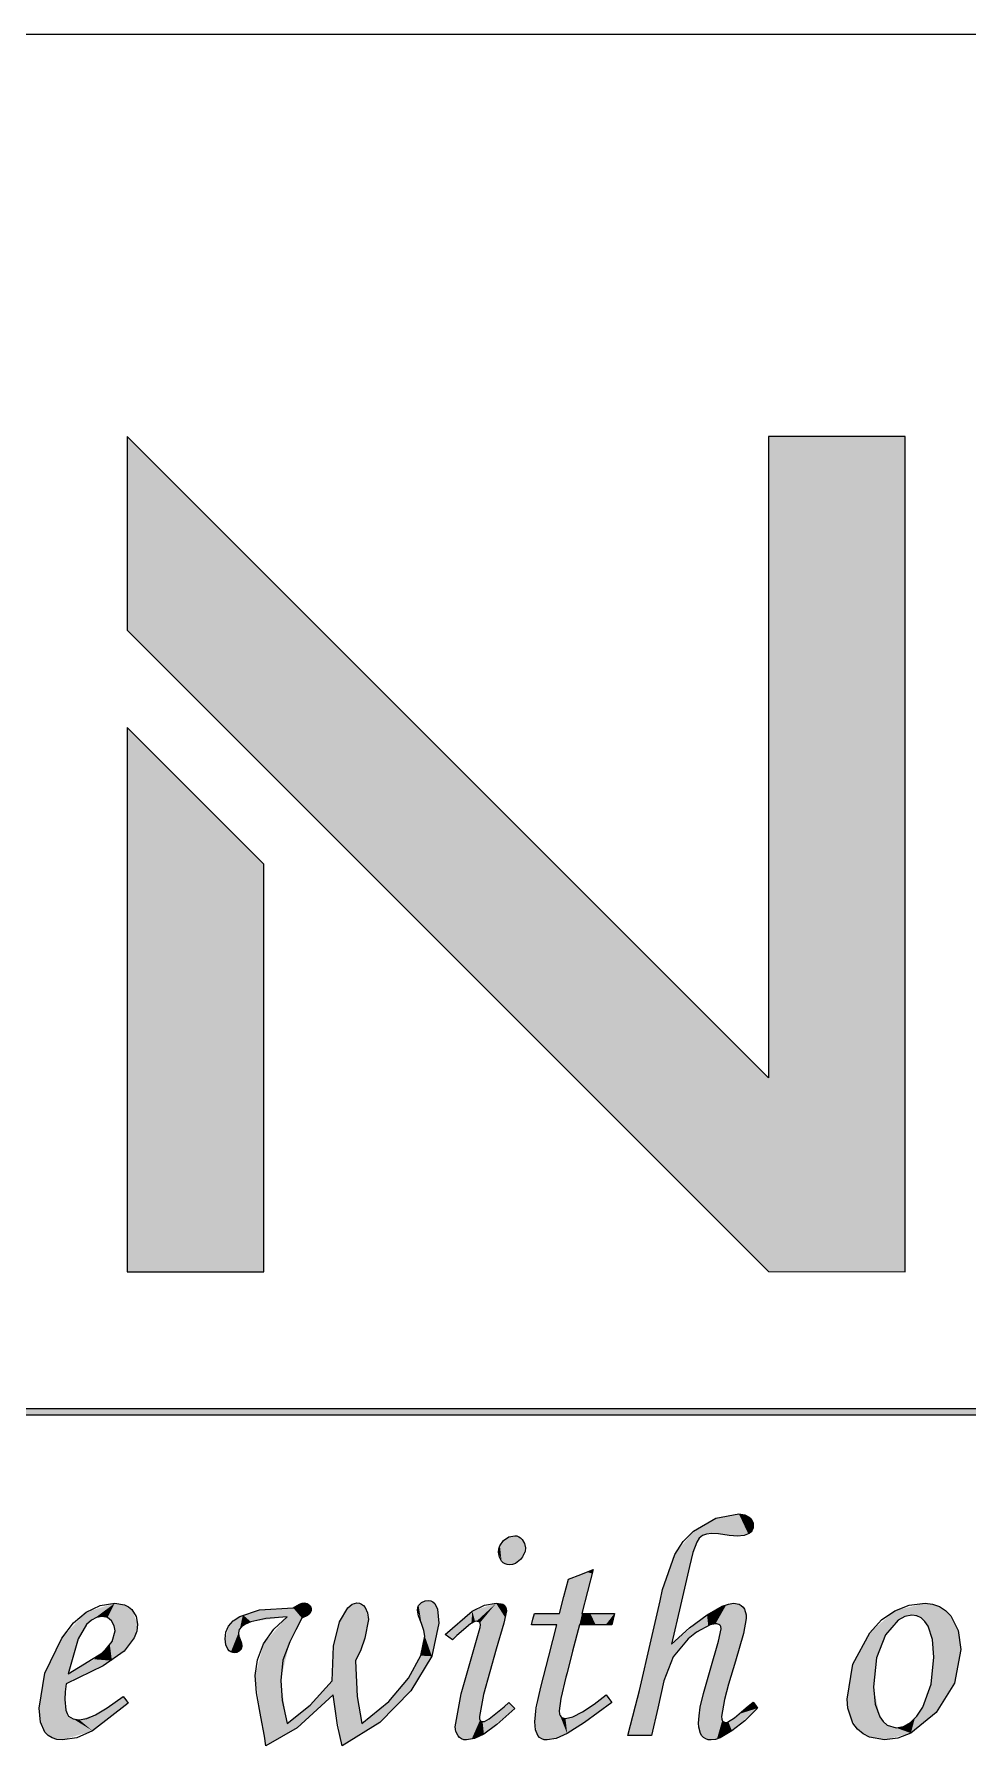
# Model space of a CAD drawing. Extents: x -225 to 67554, y -20826 to 613.
# Drawn here: x 140.25 to 145.71, y 8.99 to 19 of the extents above; entities that cross this region are included whole.
import ezdxf

# ---------------------------------------------------------------- set-up
doc = ezdxf.new("R2010")
doc.units = 0
doc.layers.get('0').update_dxf_attribs({"lineweight": 13})

msp = doc.modelspace()

# ---------------------------------------------------------------- linework, layer by layer
at = {"color": 7, "lineweight": 13}
msp.add_line((25, 19), (205, 19), dxfattribs=at)
at = {"color": 7, "lineweight": 13, "ltscale": 0.132612}
for p, q in [((144.544, 12.8977), (140.7927, 16.648)), ((140.7927, 15.516), (144.5433, 11.7649))]:
    msp.add_line(p, q, dxfattribs=at)
at = {"color": 7, "lineweight": 13, "ltscale": 0.028301}
msp.add_line((140.7927, 16.648), (140.7927, 15.516), dxfattribs=at)
at = {"color": 7, "lineweight": 13, "ltscale": 0.019986}
msp.add_line((145.3434, 16.648), (144.544, 16.648), dxfattribs=at)
at = {"color": 7, "lineweight": 13, "ltscale": 0.093758}
msp.add_line((144.544, 16.648), (144.544, 12.8977), dxfattribs=at)
at = {"color": 7, "lineweight": 13, "ltscale": 0.122086}
msp.add_line((145.3434, 11.7646), (145.3434, 16.648), dxfattribs=at)
at = {"color": 7, "lineweight": 13, "ltscale": 0.028276}
msp.add_line((141.5926, 14.1476), (140.7927, 14.9472), dxfattribs=at)
at = {"color": 7, "lineweight": 13, "ltscale": 0.079564}
msp.add_line((140.7927, 14.9472), (140.7927, 11.7646), dxfattribs=at)
at = {"color": 7, "lineweight": 13, "ltscale": 0.059574}
msp.add_line((141.5926, 11.7646), (141.5926, 14.1476), dxfattribs=at)
at = {"color": 7, "lineweight": 13, "ltscale": 0.019999}
msp.add_line((140.7927, 11.7646), (141.5926, 11.7646), dxfattribs=at)
at = {"color": 7, "lineweight": 13, "ltscale": 0.020003}
msp.add_line((144.5433, 11.7649), (145.3434, 11.7646), dxfattribs=at)
at = {"color": 7, "lineweight": 13, "ltscale": 0.4616}
for p, q in [((132.7175, 10.9647), (151.1815, 10.9647)), ((151.1815, 10.9268), (132.7175, 10.9268))]:
    msp.add_line(p, q, dxfattribs=at)
at = {"color": 7, "lineweight": 13}
for points in [[(144.1055, 10.247), (144.2366, 10.3233), (144.3706, 10.3487)], [(144.3706, 10.3487), (144.4046, 10.344), (144.4317, 10.3297)], [(144.4317, 10.3297), (144.4419, 10.3197), (144.4492, 10.3082), (144.4537, 10.2953), (144.4551, 10.281)], [(142.9658, 10.1247), (142.9674, 10.1445), (142.9731, 10.1627), (142.9941, 10.1935), (143.0245, 10.2139), (143.0599, 10.2209)], [(143.0599, 10.2209), (143.0718, 10.2195), (143.083, 10.2154), (143.0934, 10.2086), (143.1031, 10.1992)], [(143.9249, 9.9067), (143.9954, 10.1112), (144.0454, 10.1878), (144.1055, 10.247)], [(144.2107, 10.2339), (144.1821, 10.2308), (144.1583, 10.2215), (144.1393, 10.2059), (144.1251, 10.184)], [(144.3141, 10.2226), (144.2506, 10.2311), (144.2107, 10.2339)], [(144.3611, 10.2188), (144.339, 10.2198), (144.3141, 10.2226)], [(144.4551, 10.281), (144.4537, 10.2664), (144.4492, 10.2537), (144.4419, 10.2431), (144.4316, 10.2343), (144.4022, 10.2227), (144.3611, 10.2188)], [(142.9829, 10.0722), (142.9701, 10.0957), (142.9658, 10.1247)], [(143.1221, 10.1492), (143.1203, 10.1309), (143.1061, 10.0971), (143.0938, 10.0817)], [(143.1031, 10.1992), (143.1173, 10.1759), (143.1221, 10.1492)], [(144.1251, 10.184), (144.1023, 10.1233), (144.081, 10.0403)], [(143.0299, 10.0515), (143.0156, 10.0528), (143.003, 10.0567), (142.9921, 10.0632), (142.9829, 10.0722)], [(143.0938, 10.0817), (143.0637, 10.059), (143.0473, 10.0534), (143.0299, 10.0515)], [(143.3739, 9.967), (143.4463, 9.9952), (143.5188, 10.0235)], [(143.5188, 10.0235), (143.4859, 9.8946), (143.453, 9.7658)], [(144.081, 10.0403), (144.0292, 9.8136), (143.9775, 9.587)], [(143.3214, 9.7658), (143.3476, 9.8664), (143.3739, 9.967)], [(140.4104, 9.6218), (140.4792, 9.7111), (140.5539, 9.7748), (140.6344, 9.8131), (140.7208, 9.8259)], [(140.7208, 9.8259), (140.7785, 9.8167), (140.8015, 9.8052), (140.8204, 9.7892)], [(141.7643, 9.7995), (141.8015, 9.8208), (141.8168, 9.826), (141.8301, 9.8278)], [(141.8301, 9.8278), (141.8383, 9.827), (141.8457, 9.8247), (141.8524, 9.8209), (141.8584, 9.8155)], [(141.8584, 9.8155), (141.8668, 9.8031), (141.8689, 9.7967), (141.8696, 9.7902)], [(142.0343, 9.7168), (142.0837, 9.8), (142.1097, 9.8208), (142.1366, 9.8278)], [(142.1366, 9.8278), (142.151, 9.8261), (142.1639, 9.8209), (142.1754, 9.8124), (142.1855, 9.8006)], [(142.5147, 9.7075), (142.4977, 9.7516), (142.4921, 9.7864), (142.4935, 9.8004), (142.4977, 9.8123), (142.5147, 9.8297)], [(142.5147, 9.8297), (142.5358, 9.8396), (142.5541, 9.8429)], [(142.5541, 9.8429), (142.5687, 9.8408), (142.5813, 9.8346), (142.5919, 9.8241), (142.6074, 9.7907), (142.6161, 9.7093)], [(142.6537, 9.6435), (142.8117, 9.7803), (142.8836, 9.8145), (142.9508, 9.8259)], [(142.9508, 9.8259), (142.9795, 9.8233), (142.99, 9.8201), (142.9979, 9.8155)], [(142.9979, 9.8155), (143.0036, 9.8096), (143.0077, 9.8022), (143.011, 9.7826)], [(143.7896, 9.3163), (143.8572, 9.6115), (143.9099, 9.841), (143.9249, 9.9067)], [(144.1844, 9.7592), (144.2737, 9.8092), (144.3091, 9.8217), (144.3385, 9.8259)], [(144.3385, 9.8259), (144.3714, 9.8204), (144.3844, 9.8134), (144.395, 9.8038), (144.4032, 9.7914), (144.4126, 9.7582), (144.4138, 9.7375)], [(145.1357, 9.6529), (145.2053, 9.7286), (145.2823, 9.7826), (145.367, 9.8151), (145.4592, 9.8259)], [(145.4592, 9.8259), (145.5038, 9.8213), (145.5439, 9.8076), (145.5795, 9.7847), (145.6104, 9.7527)], [(140.6474, 9.7489), (140.6147, 9.7436), (140.5842, 9.7279), (140.5559, 9.7018), (140.5061, 9.6181), (140.4482, 9.414)], [(140.7227, 9.6641), (140.7174, 9.6948), (140.7019, 9.7224), (140.6909, 9.7335), (140.678, 9.742), (140.6474, 9.7489)], [(140.8204, 9.7892), (140.8458, 9.7494), (140.8543, 9.7037)], [(141.3658, 9.6173), (141.3708, 9.6571), (141.3868, 9.6921), (141.4136, 9.7227), (141.4522, 9.7493), (141.5672, 9.7873), (141.7643, 9.7995)], [(141.5161, 9.7179), (141.4848, 9.7042), (141.4625, 9.6889), (141.4491, 9.6718), (141.4446, 9.6529)], [(141.7287, 9.7468), (141.605, 9.7378), (141.5161, 9.7179)], [(141.5914, 9.589), (141.6501, 9.6755), (141.7287, 9.7468)], [(141.8152, 9.7394), (141.7794, 9.6698), (141.7437, 9.6002)], [(141.8696, 9.7902), (141.8687, 9.7816), (141.8662, 9.7737), (141.862, 9.7663), (141.8484, 9.7536), (141.8152, 9.7394)], [(141.9919, 9.3727), (141.9996, 9.5752), (142.0343, 9.7168)], [(142.1855, 9.8006), (142.1996, 9.7692), (142.2043, 9.7304), (142.1836, 9.6218)], [(142.6161, 9.7093), (142.5753, 9.5162), (142.4525, 9.3134)], [(142.5335, 9.6342), (142.5287, 9.6675), (142.5147, 9.7075)], [(142.8361, 9.7206), (142.8269, 9.7189), (142.8013, 9.7052), (142.7213, 9.637), (142.6952, 9.6114)], [(142.8587, 9.7), (142.8573, 9.709), (142.8555, 9.7126), (142.8531, 9.7155), (142.8499, 9.7177), (142.8414, 9.7203), (142.8361, 9.7206)], [(143.011, 9.7826), (142.9959, 9.7093), (142.9508, 9.557)], [(143.1577, 9.7), (143.1662, 9.7329), (143.1746, 9.7658)], [(143.1746, 9.7658), (143.248, 9.7658), (143.3214, 9.7658)], [(143.453, 9.7658), (143.5479, 9.7658), (143.6428, 9.7658)], [(143.6428, 9.7658), (143.6353, 9.7329), (143.6278, 9.7)], [(143.9775, 9.587), (144.0819, 9.6827), (144.1844, 9.7592)], [(144.4138, 9.7375), (144.3978, 9.6497), (144.3499, 9.4874)], [(145.382, 9.7563), (145.3407, 9.7491), (145.3012, 9.7274), (145.2279, 9.6407)], [(145.477, 9.6924), (145.458, 9.7204), (145.4359, 9.7404), (145.4106, 9.7523), (145.382, 9.7563)], [(145.6104, 9.7527), (145.6535, 9.6666), (145.6678, 9.5551)], [(140.2788, 9.2128), (140.3117, 9.4176), (140.4104, 9.6218)], [(140.4482, 9.414), (140.654, 9.5405), (140.7055, 9.6027), (140.7227, 9.6641)], [(140.8543, 9.7037), (140.8494, 9.6635), (140.8348, 9.6237), (140.7763, 9.5456)], [(141.3818, 9.558), (141.3698, 9.5836), (141.3658, 9.6173)], [(141.4446, 9.6529), (141.447, 9.6346), (141.4541, 9.6135)], [(141.4541, 9.6135), (141.4611, 9.5928), (141.4634, 9.5758)], [(142.1836, 9.6218), (142.1597, 9.5544), (142.1292, 9.4893)], [(142.4386, 9.3878), (142.5097, 9.5199), (142.5335, 9.6342)], [(142.6952, 9.6114), (142.6745, 9.6274), (142.6537, 9.6435)], [(142.7121, 9.1038), (142.7469, 9.2957), (142.8513, 9.6641)], [(142.8513, 9.6641), (142.8568, 9.6844), (142.8587, 9.7)], [(143.3062, 9.7), (143.232, 9.7), (143.1577, 9.7)], [(143.2123, 9.3351), (143.2593, 9.5175), (143.3062, 9.7)], [(143.438, 9.7), (143.3984, 9.5467), (143.3655, 9.4189), (143.3589, 9.3933)], [(143.6278, 9.7), (143.5329, 9.7), (143.438, 9.7)], [(144.0734, 9.6181), (143.9854, 9.513), (143.9323, 9.3727)], [(144.2333, 9.7055), (144.2029, 9.7), (144.1229, 9.6563), (144.0734, 9.6181)], [(144.2031, 9.4347), (144.2511, 9.6054), (144.267, 9.6772)], [(144.267, 9.6772), (144.2649, 9.6896), (144.2623, 9.6945), (144.2586, 9.6985), (144.2539, 9.7015), (144.2412, 9.705), (144.2333, 9.7055)], [(145.0041, 9.2655), (145.037, 9.4696), (145.1357, 9.6529)], [(145.2279, 9.6407), (145.1757, 9.5069), (145.1583, 9.337)], [(145.5117, 9.51), (145.5031, 9.6148), (145.477, 9.6924)], [(140.7763, 9.5456), (140.6524, 9.4596), (140.4368, 9.3558)], [(141.4221, 9.5363), (141.4104, 9.5377), (141.3998, 9.5417), (141.3902, 9.5485), (141.3818, 9.558)], [(141.4484, 9.5456), (141.4343, 9.5386), (141.4221, 9.5363)], [(141.4634, 9.5758), (141.4625, 9.5661), (141.4597, 9.5579), (141.455, 9.5511), (141.4484, 9.5456)], [(141.5425, 9.4028), (141.5547, 9.4955), (141.5914, 9.589)], [(141.7437, 9.6002), (141.7041, 9.494), (141.691, 9.3746)], [(142.9508, 9.557), (142.8776, 9.2924), (142.8532, 9.1639)], [(145.446, 9.2194), (145.4953, 9.3527), (145.5117, 9.51)], [(145.6678, 9.5551), (145.6319, 9.3597), (145.524, 9.1875)], [(142.1292, 9.4893), (142.1381, 9.2802), (142.1648, 9.1226)], [(144.1449, 9.2176), (144.1641, 9.2977), (144.2031, 9.4347)], [(144.3499, 9.4874), (144.3104, 9.3525), (144.286, 9.2636)], [(140.4368, 9.3558), (140.4312, 9.3082), (140.4294, 9.2636)], [(141.5745, 9.1622), (141.5505, 9.3022), (141.5425, 9.4028)], [(141.691, 9.3746), (141.7004, 9.2579), (141.7287, 9.1226)], [(141.7287, 9.1226), (141.8631, 9.2312), (141.9919, 9.3727)], [(142.4525, 9.3134), (142.2701, 9.1294), (142.0501, 8.9929)], [(142.1648, 9.1226), (142.3226, 9.2509), (142.4386, 9.3878)], [(143.1765, 9.132), (143.1854, 9.2148), (143.2123, 9.3351)], [(143.3589, 9.3933), (143.3293, 9.2687), (143.3193, 9.1964)], [(143.7218, 9.053), (143.7669, 9.227), (143.7896, 9.3163)], [(143.9323, 9.3727), (143.8957, 9.2128), (143.8591, 9.053)], [(145.1583, 9.337), (145.1676, 9.2365), (145.195, 9.1611), (145.2143, 9.1338), (145.2369, 9.114), (145.2899, 9.0981)], [(140.4142, 9.0268), (140.3825, 9.0297), (140.355, 9.0384), (140.3317, 9.0529), (140.3127, 9.0733), (140.2873, 9.1314), (140.2788, 9.2128)], [(140.7997, 9.2411), (140.5906, 9.0803), (140.4983, 9.0402), (140.4142, 9.0268)], [(140.4294, 9.2636), (140.4347, 9.2018), (140.4414, 9.1809), (140.4509, 9.1668)], [(140.6089, 9.1742), (140.6768, 9.2155), (140.7696, 9.2807)], [(140.7696, 9.2807), (140.7846, 9.2609), (140.7997, 9.2411)], [(141.9976, 9.29), (141.7874, 9.0982), (141.6045, 8.9929)], [(142.0501, 8.9929), (142.0238, 9.1132), (141.9976, 9.29)], [(142.8719, 9.1339), (142.8825, 9.1357), (142.9112, 9.1498), (142.9982, 9.2203), (143.0261, 9.2468)], [(143.0599, 9.2111), (142.9546, 9.1163), (142.8793, 9.0616)], [(143.0261, 9.2468), (143.043, 9.2289), (143.0599, 9.2111)], [(143.6278, 9.2468), (143.4675, 9.1287), (143.3665, 9.0643)], [(143.4568, 9.1922), (143.5239, 9.2364), (143.594, 9.29)], [(143.594, 9.29), (143.6109, 9.2684), (143.6278, 9.2468)], [(144.1354, 9.1246), (144.1378, 9.1686), (144.1449, 9.2176)], [(144.286, 9.2636), (144.269, 9.1637), (144.2703, 9.1485), (144.274, 9.1373), (144.2898, 9.1282)], [(144.4796, 9.2128), (144.4055, 9.1391), (144.3301, 9.0795)], [(144.3725, 9.1791), (144.4138, 9.2139), (144.4551, 9.2487)], [(144.4551, 9.2487), (144.4674, 9.2307), (144.4796, 9.2128)], [(145.0642, 9.0907), (145.0379, 9.1255), (145.0079, 9.2129), (145.0041, 9.2655)], [(145.2899, 9.0981), (145.3335, 9.1057), (145.374, 9.1284), (145.4115, 9.1663), (145.446, 9.2194)], [(140.4509, 9.1668), (140.4629, 9.1574), (140.477, 9.1506), (140.5123, 9.1453), (140.5568, 9.1526), (140.6089, 9.1742)], [(141.6045, 8.9929), (141.5961, 9.0493), (141.5745, 9.1622)], [(142.8532, 9.1639), (142.8543, 9.1508), (142.8578, 9.1414), (142.8605, 9.1381), (142.8637, 9.1358), (142.8719, 9.1339)], [(143.2499, 9.0268), (143.2327, 9.0284), (143.2178, 9.0334), (143.2052, 9.0416), (143.1948, 9.0531), (143.1811, 9.086), (143.1765, 9.132)], [(143.3193, 9.1964), (143.3217, 9.1769), (143.3248, 9.1694), (143.329, 9.1633), (143.3344, 9.1587), (143.3408, 9.1554), (143.3566, 9.1528), (143.3989, 9.1626), (143.4568, 9.1922)], [(144.2088, 9.0268), (144.1916, 9.0283), (144.1767, 9.0329), (144.1641, 9.0405), (144.1538, 9.0512), (144.1458, 9.065), (144.1366, 9.1017), (144.1354, 9.1246)], [(144.2898, 9.1282), (144.3032, 9.1315), (144.3447, 9.1569), (144.3725, 9.1791)], [(145.524, 9.1875), (145.3766, 9.067), (145.3002, 9.0368), (145.2222, 9.0268)], [(142.7281, 9.0512), (142.7161, 9.0765), (142.7121, 9.1038)], [(142.7779, 9.0268), (142.7621, 9.0283), (142.7485, 9.0329), (142.7372, 9.0405), (142.7281, 9.0512)], [(142.8793, 9.0616), (142.8239, 9.0355), (142.7779, 9.0268)], [(143.3665, 9.0643), (143.3016, 9.0361), (143.2499, 9.0268)], [(143.8591, 9.053), (143.7905, 9.053), (143.7218, 9.053)], [(144.3301, 9.0795), (144.2617, 9.04), (144.2333, 9.0301), (144.2088, 9.0268)], [(145.2222, 9.0268), (145.1339, 9.0428), (145.0967, 9.0628), (145.0642, 9.0907)]]:
    msp.add_lwpolyline(points, dxfattribs=at)
at = {"color": 7, "lineweight": 5}
for points in [[(145.3434, 11.7646), (144.544, 12.8977), (144.5433, 11.7649), (140.7927, 16.648)], [(144.5433, 11.7649), (140.7927, 16.648), (140.7927, 15.516)], [(145.3434, 16.648), (144.544, 16.648), (145.3434, 11.7646), (144.544, 12.8977)], [(140.7927, 14.9472), (140.7927, 11.7646), (141.5926, 14.1476), (141.5926, 11.7646)], [(151.1815, 10.9268), (132.7175, 10.9268), (151.1815, 10.9647), (132.7175, 10.9647)], [(144.1055, 10.247), (144.1251, 10.184), (144.2366, 10.3233), (144.1583, 10.2215)], [(144.1583, 10.2215), (144.2107, 10.2339), (144.2366, 10.3233), (144.3141, 10.2226)], [(144.2366, 10.3233), (144.3141, 10.2226), (144.3706, 10.3487), (144.3611, 10.2188)], [(144.3706, 10.3487), (144.3611, 10.2188), (144.4261, 10.2311)], [(144.4261, 10.2311), (144.4144, 10.3403), (144.3706, 10.3487)], [(144.4447, 10.2464), (144.4317, 10.3297), (144.4261, 10.2311), (144.4144, 10.3403)], [(144.4551, 10.281), (144.4492, 10.3082), (144.4447, 10.2464), (144.4317, 10.3297)], [(143.0299, 10.0515), (143.0245, 10.2139), (143.003, 10.0567), (142.9941, 10.1935)], [(143.0637, 10.059), (143.0599, 10.2209), (143.0299, 10.0515), (143.0245, 10.2139)], [(143.0938, 10.0817), (143.083, 10.2154), (143.0637, 10.059), (143.0599, 10.2209)], [(143.1221, 10.1492), (143.1031, 10.1992), (143.0938, 10.0817), (143.083, 10.2154)], [(143.9954, 10.1112), (144.0542, 9.9228), (144.1055, 10.247), (144.0702, 9.9931)], [(144.0702, 9.9931), (144.081, 10.0403), (144.1055, 10.247), (144.1251, 10.184)], [(142.9829, 10.0722), (142.9731, 10.1627), (142.9658, 10.1247)], [(143.003, 10.0567), (142.9941, 10.1935), (142.9829, 10.0722), (142.9731, 10.1627)], [(143.9323, 9.3727), (143.9954, 10.1112), (143.9149, 9.8629), (143.9249, 9.9067)], [(143.9323, 9.3727), (143.9854, 9.513), (143.9954, 10.1112), (143.9775, 9.587)], [(143.9775, 9.587), (143.9825, 9.609), (143.9954, 10.1112), (144.0542, 9.9228)], [(143.4812, 10.0088), (143.3739, 9.967), (143.453, 9.7658), (143.438, 9.7)], [(143.4812, 10.0088), (143.453, 9.7658), (143.5128, 10.0002), (143.5017, 9.9566)], [(143.4812, 10.0088), (143.5128, 10.0002), (143.5188, 10.0235)], [(143.3721, 9.96), (143.3214, 9.7658), (143.3589, 9.3933), (143.3239, 9.2386)], [(143.3721, 9.96), (143.3589, 9.3933), (143.438, 9.7), (143.3616, 9.4039)], [(143.3721, 9.96), (143.438, 9.7), (143.3739, 9.967)], [(140.7208, 9.8259), (140.5539, 9.7748), (140.6043, 9.7396), (140.5651, 9.7117)], [(140.7208, 9.8259), (140.6043, 9.7396), (140.678, 9.742), (140.6474, 9.7489)], [(140.7208, 9.8259), (140.678, 9.742), (140.7174, 9.6948), (140.7019, 9.7224)], [(140.7208, 9.8259), (140.7174, 9.6948), (140.7943, 9.8096), (140.7227, 9.6641)], [(140.8348, 9.6237), (140.7943, 9.8096), (140.7763, 9.5456), (140.7227, 9.6641)], [(140.8543, 9.7037), (140.8204, 9.7892), (140.8348, 9.6237), (140.7943, 9.8096)], [(141.8301, 9.8278), (141.8119, 9.8247), (141.8152, 9.7394), (141.7643, 9.7995)], [(141.8528, 9.7569), (141.8301, 9.8278), (141.8152, 9.7394)], [(141.8636, 9.7687), (141.8584, 9.8155), (141.8528, 9.7569), (141.8301, 9.8278)], [(141.8696, 9.7902), (141.8668, 9.8031), (141.8636, 9.7687), (141.8584, 9.8155)], [(142.0781, 9.7935), (142.1381, 9.2802), (142.101, 9.8154), (142.1292, 9.4893)], [(142.101, 9.8154), (142.1292, 9.4893), (142.1366, 9.8278)], [(142.1836, 9.6218), (142.1639, 9.8209), (142.1292, 9.4893), (142.1366, 9.8278)], [(142.1836, 9.6218), (142.2043, 9.7304), (142.1639, 9.8209), (142.1855, 9.8006)], [(142.5147, 9.7075), (142.4977, 9.8123), (142.4921, 9.7864)], [(142.5335, 9.6342), (142.5147, 9.8297), (142.5147, 9.7075), (142.4977, 9.8123)], [(142.5753, 9.5162), (142.5422, 9.8414), (142.5335, 9.6342), (142.5147, 9.8297)], [(142.5886, 9.8281), (142.5541, 9.8429), (142.5753, 9.5162), (142.5422, 9.8414)], [(142.5886, 9.8281), (142.5753, 9.5162), (142.6039, 9.8017), (142.6161, 9.7093)], [(142.9508, 9.8259), (142.8117, 9.7803), (142.8361, 9.7206), (142.828, 9.7193)], [(142.9508, 9.8259), (142.8361, 9.7206), (142.8562, 9.7114), (142.8487, 9.7183)], [(142.9508, 9.8259), (142.8562, 9.7114), (142.864, 9.2344), (142.8587, 9.7)], [(142.9508, 9.8259), (142.864, 9.2344), (142.9508, 9.557)], [(143.0043, 9.7425), (142.9979, 9.8155), (142.9508, 9.8259), (142.9868, 9.8213)], [(143.0043, 9.7425), (142.9508, 9.8259), (142.9508, 9.557)], [(143.0043, 9.7425), (143.011, 9.7826), (142.9979, 9.8155), (143.0052, 9.8073)], [(143.8591, 9.053), (143.9149, 9.8629), (143.8151, 9.4277), (143.8572, 9.6115)], [(143.9323, 9.3727), (143.9149, 9.8629), (143.8591, 9.053)], [(144.298, 9.8185), (144.1844, 9.7592), (144.2333, 9.7055), (144.1913, 9.6958)], [(144.298, 9.8185), (144.2333, 9.7055), (144.2633, 9.693), (144.252, 9.7024)], [(144.298, 9.8185), (144.2633, 9.693), (144.269, 9.1637), (144.267, 9.6772)], [(144.298, 9.8185), (144.269, 9.1637), (144.3499, 9.4874), (144.286, 9.2636)], [(144.3499, 9.4874), (144.3385, 9.8259), (144.298, 9.8185)], [(144.4067, 9.6872), (144.3803, 9.8161), (144.3499, 9.4874), (144.3385, 9.8259)], [(144.4138, 9.7375), (144.4054, 9.7866), (144.4067, 9.6872), (144.3803, 9.8161)], [(145.2823, 9.7826), (145.3273, 9.7435), (145.4592, 9.8259), (145.382, 9.7563)], [(145.382, 9.7563), (145.4359, 9.7404), (145.4592, 9.8259), (145.477, 9.6924)], [(145.4592, 9.8259), (145.477, 9.6924), (145.5439, 9.8076), (145.5031, 9.6148)], [(145.524, 9.1875), (145.5439, 9.8076), (145.4953, 9.3527), (145.5117, 9.51)], [(145.5439, 9.8076), (145.5031, 9.6148), (145.5117, 9.51)], [(145.6319, 9.3597), (145.6104, 9.7527), (145.524, 9.1875), (145.5439, 9.8076)], [(140.4104, 9.6218), (140.4482, 9.414), (140.5539, 9.7748), (140.519, 9.6455)], [(140.5539, 9.7748), (140.519, 9.6455), (140.5651, 9.7117)], [(141.392, 9.6995), (141.3818, 9.558), (141.4701, 9.7582), (141.3998, 9.5417)], [(141.4446, 9.6529), (141.4526, 9.6777), (141.3998, 9.5417), (141.4701, 9.7582)], [(141.4526, 9.6777), (141.4667, 9.6925), (141.4701, 9.7582), (141.5161, 9.7179)], [(141.4701, 9.7582), (141.5161, 9.7179), (141.5957, 9.792), (141.7287, 9.7468)], [(141.5914, 9.589), (141.6045, 8.9929), (141.7287, 9.7468)], [(141.5957, 9.792), (141.7287, 9.7468), (141.7643, 9.7995)], [(141.7437, 9.6002), (141.7287, 9.7468), (141.691, 9.3746), (141.6045, 8.9929)], [(141.8152, 9.7394), (141.7643, 9.7995), (141.7437, 9.6002), (141.7287, 9.7468)], [(141.9996, 9.5752), (142.0501, 8.9929), (142.0343, 9.7168)], [(142.0343, 9.7168), (142.0501, 8.9929), (142.0781, 9.7935), (142.1381, 9.2802)], [(142.8117, 9.7803), (142.6537, 9.6435), (142.8062, 9.7085), (142.6952, 9.6114)], [(142.8117, 9.7803), (142.8062, 9.7085), (142.828, 9.7193)], [(143.1746, 9.7658), (143.1577, 9.7), (143.3214, 9.7658), (143.3062, 9.7)], [(143.3193, 9.1964), (143.3239, 9.2386), (143.3062, 9.7), (143.3214, 9.7658)], [(143.5329, 9.7), (143.453, 9.7658), (143.4521, 9.7), (143.438, 9.7)], [(143.5022, 9.7658), (143.4701, 9.7658), (143.5329, 9.7), (143.453, 9.7658)], [(143.6428, 9.7658), (143.5022, 9.7658), (143.5919, 9.7), (143.5329, 9.7)], [(143.6428, 9.7658), (143.5919, 9.7), (143.6278, 9.7)], [(144.1844, 9.7592), (143.9775, 9.587), (144.0734, 9.6181), (143.9854, 9.513)], [(144.1844, 9.7592), (144.0734, 9.6181), (144.1913, 9.6958)], [(145.2279, 9.6407), (145.2823, 9.7826), (145.1757, 9.5069), (145.1357, 9.6529)], [(145.2279, 9.6407), (145.2759, 9.705), (145.2823, 9.7826), (145.3273, 9.7435)], [(145.6319, 9.3597), (145.6678, 9.5551), (145.6104, 9.7527), (145.6535, 9.6666)], [(140.3117, 9.4176), (140.3127, 9.0733), (140.4104, 9.6218), (140.355, 9.0384)], [(140.4142, 9.0268), (140.4294, 9.2636), (140.355, 9.0384), (140.4104, 9.6218)], [(140.4294, 9.2636), (140.4368, 9.3558), (140.4104, 9.6218), (140.4482, 9.414)], [(140.7763, 9.5456), (140.7227, 9.6641), (140.7039, 9.4903), (140.6922, 9.582)], [(141.392, 9.6995), (141.3658, 9.6173), (141.3818, 9.558), (141.3729, 9.5741)], [(141.4446, 9.6529), (141.3998, 9.5417), (141.4301, 9.5373), (141.4221, 9.5363)], [(141.4446, 9.6529), (141.4301, 9.5373), (141.4541, 9.6135), (141.4484, 9.5456)], [(141.4541, 9.6135), (141.4484, 9.5456), (141.4634, 9.5758), (141.4597, 9.5579)], [(142.5097, 9.5199), (142.5753, 9.5162), (142.5335, 9.6342)], [(142.8513, 9.6641), (142.7275, 9.2121), (142.7485, 9.0329), (142.7281, 9.0512)], [(142.8513, 9.6641), (142.7485, 9.0329), (142.8075, 9.0306), (142.7779, 9.0268)], [(142.8532, 9.1639), (142.8513, 9.6641), (142.8569, 9.1432), (142.8075, 9.0306)], [(142.8532, 9.1639), (142.864, 9.2344), (142.8513, 9.6641), (142.8587, 9.7)], [(143.2499, 9.0268), (143.2829, 9.0309), (143.2367, 9.4297), (143.3016, 9.6822)], [(143.3193, 9.1964), (143.3062, 9.7), (143.2829, 9.0309), (143.3016, 9.6822)], [(144.2663, 9.6698), (144.2031, 9.4347), (144.2424, 9.0326), (144.2088, 9.0268)], [(144.2663, 9.6698), (144.2424, 9.0326), (144.267, 9.6772), (144.269, 9.1637)], [(145.037, 9.4696), (145.0642, 9.0907), (145.1357, 9.6529), (145.1339, 9.0428)], [(145.1757, 9.5069), (145.1357, 9.6529), (145.1583, 9.337), (145.1339, 9.0428)], [(140.7039, 9.4903), (140.6922, 9.582), (140.6006, 9.4986)], [(141.5914, 9.589), (141.5425, 9.4028), (141.6045, 8.9929), (141.5745, 9.1622)], [(141.9996, 9.5752), (141.9919, 9.3727), (142.0501, 8.9929), (141.9976, 9.29)], [(142.5097, 9.5199), (142.4386, 9.3878), (142.5753, 9.5162), (142.4525, 9.3134)], [(140.2788, 9.2128), (140.2939, 9.1095), (140.3117, 9.4176), (140.3127, 9.0733)], [(140.4482, 9.414), (140.4368, 9.3558), (140.6006, 9.4986), (140.7039, 9.4903)], [(143.2499, 9.0268), (143.2367, 9.4297), (143.2123, 9.3351), (143.2221, 9.3731)], [(143.8591, 9.053), (143.8151, 9.4277), (143.7896, 9.3163), (143.7996, 9.3601)], [(144.1449, 9.2176), (144.1499, 9.057), (144.2031, 9.4347), (144.168, 9.0376)], [(144.2031, 9.4347), (144.168, 9.0376), (144.2088, 9.0268)], [(145.0041, 9.2655), (145.0191, 9.1663), (145.037, 9.4696), (145.0642, 9.0907)], [(141.691, 9.3746), (141.6045, 8.9929), (141.7287, 9.1226), (141.7874, 9.0982)], [(141.8631, 9.2312), (141.9976, 9.29), (141.9919, 9.3727)], [(142.1648, 9.1226), (142.2701, 9.1294), (142.3226, 9.2509), (142.4525, 9.3134)], [(142.3226, 9.2509), (142.4525, 9.3134), (142.4386, 9.3878)], [(143.2123, 9.3351), (143.1765, 9.132), (143.2091, 9.0385), (143.191, 9.0593)], [(143.2499, 9.0268), (143.2123, 9.3351), (143.2091, 9.0385)], [(143.8591, 9.053), (143.7896, 9.3163), (143.7218, 9.053)], [(145.1583, 9.337), (145.1339, 9.0428), (145.2222, 9.0268)], [(145.195, 9.1611), (145.1583, 9.337), (145.2316, 9.1177), (145.2222, 9.0268)], [(145.524, 9.1875), (145.4953, 9.3527), (145.3993, 9.152), (145.446, 9.2194)], [(140.4142, 9.0268), (140.4509, 9.1668), (140.4294, 9.2636), (140.4389, 9.1871)], [(140.6089, 9.1742), (140.5123, 9.1453), (140.7997, 9.2411), (140.5906, 9.0803)], [(140.6089, 9.1742), (140.7997, 9.2411), (140.7696, 9.2807)], [(141.7287, 9.1226), (141.7874, 9.0982), (141.8631, 9.2312), (141.9976, 9.29)], [(142.1381, 9.2802), (142.0501, 8.9929), (142.1648, 9.1226), (142.2701, 9.1294)], [(142.7281, 9.0512), (142.7275, 9.2121), (142.7121, 9.1038)], [(143.0599, 9.2111), (142.8812, 9.1353), (142.8793, 9.0616), (142.8719, 9.1339)], [(143.0261, 9.2468), (142.9057, 9.1465), (143.0599, 9.2111), (142.8812, 9.1353)], [(143.3832, 9.1571), (143.3566, 9.1528), (143.6278, 9.2468), (143.3665, 9.0643)], [(143.3832, 9.1571), (143.6278, 9.2468), (143.4568, 9.1922)], [(143.5944, 9.2895), (143.594, 9.29), (143.5952, 9.2885), (143.4568, 9.1922)], [(143.5952, 9.2885), (143.4568, 9.1922), (143.5971, 9.2861), (143.6278, 9.2468)], [(143.5971, 9.2861), (143.6278, 9.2468), (143.6028, 9.2788)], [(144.1354, 9.1246), (144.1419, 9.0752), (144.1449, 9.2176), (144.1499, 9.057)], [(144.3725, 9.1791), (144.3088, 9.1339), (144.4796, 9.2128), (144.3301, 9.0795)], [(144.3725, 9.1791), (144.4796, 9.2128), (144.4551, 9.2487)], [(140.4142, 9.0268), (140.5906, 9.0803), (140.4509, 9.1668), (140.477, 9.1506)], [(140.477, 9.1506), (140.5906, 9.0803), (140.5123, 9.1453)], [(142.8569, 9.1432), (142.8075, 9.0306), (142.8615, 9.1373), (142.8793, 9.0616)], [(142.8793, 9.0616), (142.8719, 9.1339), (142.8615, 9.1373)], [(143.3193, 9.1964), (143.2829, 9.0309), (143.3236, 9.1717)], [(143.3665, 9.0643), (143.3236, 9.1717), (143.2829, 9.0309)], [(143.3665, 9.0643), (143.3566, 9.1528), (143.3236, 9.1717), (143.3364, 9.1574)], [(144.2424, 9.0326), (144.273, 9.1394), (144.269, 9.1637)], [(144.3301, 9.0795), (144.278, 9.1322), (144.2424, 9.0326), (144.273, 9.1394)], [(144.3088, 9.1339), (144.2898, 9.1282), (144.3301, 9.0795), (144.278, 9.1322)], [(145.3766, 9.067), (145.2899, 9.0981), (145.2222, 9.0268), (145.2316, 9.1177)], [(145.3766, 9.067), (145.3993, 9.152), (145.2899, 9.0981), (145.3473, 9.1116)], [(145.524, 9.1875), (145.3993, 9.152), (145.3766, 9.067)]]:
    msp.add_solid(points, dxfattribs=at)

doc.saveas('drawing.dxf')
